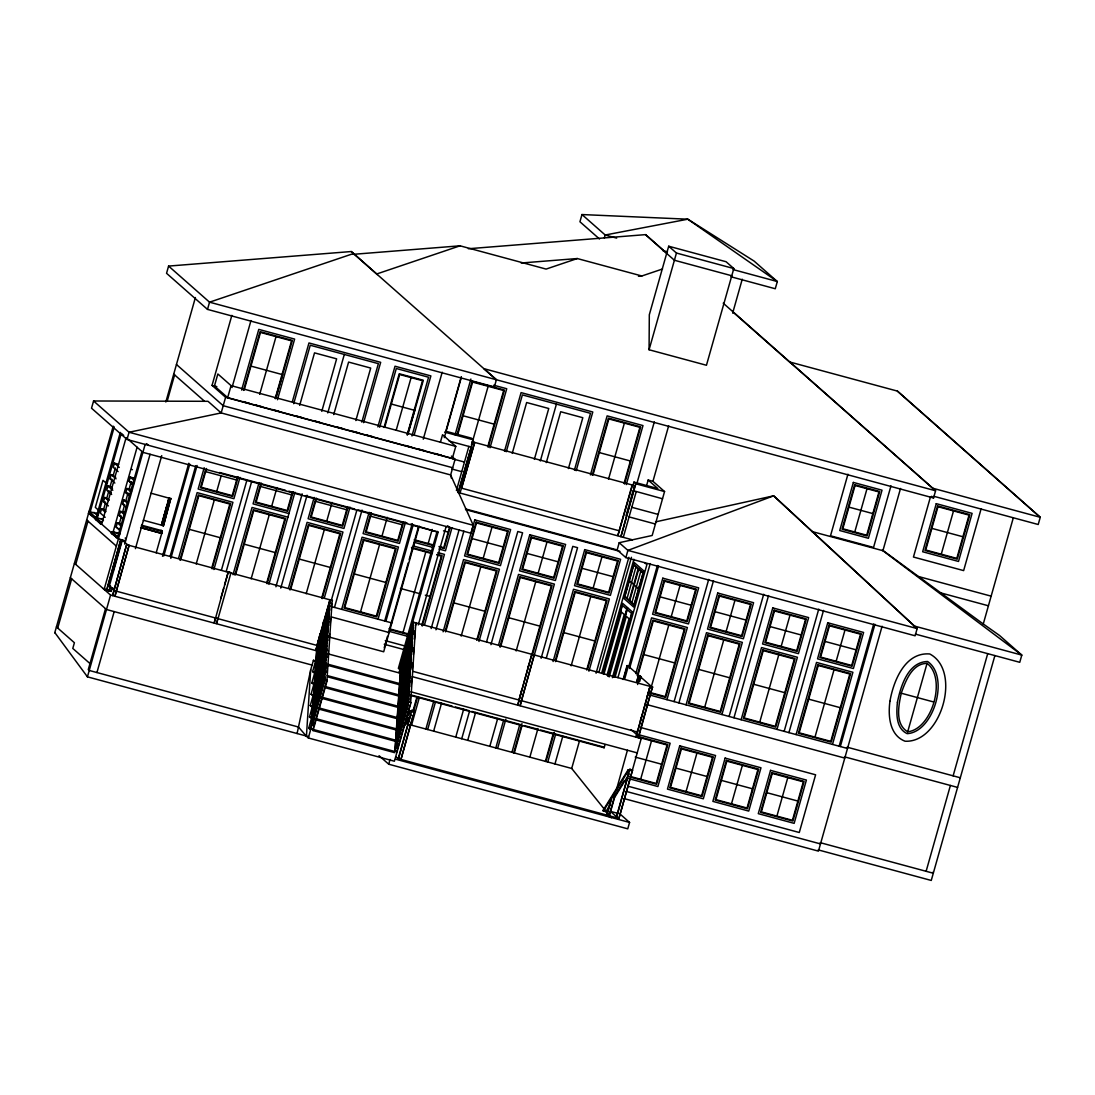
<?xml version="1.0" encoding="UTF-8"?>
<svg xmlns="http://www.w3.org/2000/svg" width="1095" height="1095" viewBox="0 0 1095 1095"><rect width="100%" height="100%" fill="white"/><g stroke="black" fill="none" stroke-linecap="round" stroke-linejoin="round"><path stroke-width="1.5" d="M649.075 349.757L649.308 314.785L668.703 246.224L726.081 261.732L733.814 268.549L706.453 365.265L649.075 349.757L676.45 253.041L668.703 246.224M329.882 600.649L329.937 599.745L317.016 645.434L116.234 591.149L129.183 545.392M413.787 622.425L399.155 672.713L413.445 622.206L408.284 701.69L410.995 702.62L394.405 761.23L308.352 737.975L306.422 736.264L310.693 669.907L313.416 660.285L316.66 661.161M311.363 725.917L316.866 646.652M311.664 724.835L317.18 645.571L319.562 646.214M312.472 724.137L312.527 723.425M312.841 718.936L313.69 719.894L312.841 718.936L324.49 677.791M313.156 714.46L313.991 715.405L313.156 714.46L324.791 673.302M313.457 709.971L314.306 710.929L313.457 709.971L325.571 667.183L325.53 667.882M313.772 705.495L314.689 706.467L313.772 705.495L325.886 662.694M314.032 701.717L314.087 701.005L314.936 701.963L314.032 701.717L325.954 659.614M315.292 696.776L315.237 697.474L314.402 696.529M314.662 692.752L314.703 692.054L315.552 692.998L314.662 692.752L327.049 649.006M314.963 688.276L315.018 687.564L315.866 688.509L314.963 688.276L327.077 645.475M315.593 679.311L315.647 678.599L316.482 679.543L315.593 679.311L327.98 635.565M315.907 674.821L315.949 674.123L316.797 675.067L315.907 674.821L328.062 631.322M316.209 670.345L316.263 669.634L317.112 670.592L316.209 670.345L328.13 628.243M316.523 665.856L316.578 665.158L317.427 666.102L316.523 665.856L328.965 621.412M316.893 660.668L317.728 661.626L316.893 660.668L328.993 617.867L328.952 618.579M317.194 656.192L318.043 657.137L317.194 656.192L328.842 615.034M317.509 651.703L318.358 652.661L317.509 651.703L329.157 610.558M318.713 647.583L317.81 647.337M313.991 723.193L313.745 726.574L326.981 679.79L332.168 600.238M323.778 682.034L329.28 602.77L330.485 603.099M329.787 599.595L324.599 679.146L310.309 729.653L308.694 728.23L311.418 718.607L309.474 716.896L312.198 707.288L310.268 705.577L312.992 695.955L311.048 694.257L313.772 684.635L311.842 682.924L314.566 673.315L312.623 671.605L315.346 661.982L313.416 660.285M324.585 681.336L324.64 680.625M326.461 654.44L326.502 653.729M326.775 649.951L326.816 649.253M327.706 636.51L327.747 635.798M329.882 605.138L317.769 647.925M326.871 672.563L327.337 665.815M327.925 657.383L328.39 650.635M329.102 640.52L329.568 633.772M330.156 625.341L330.622 618.593M331.21 610.161L331.675 603.413M395.049 748.46L400.551 669.196L401.742 669.524M395.35 747.379L400.852 668.114L402.207 668.47M397.375 742.437L396.527 741.479M396.787 737.702L396.828 737.003L397.677 737.948L396.787 737.702L409.174 693.956M397.102 733.226L397.143 732.514L397.991 733.472L397.102 733.226L409.201 690.425M397.403 728.75L397.458 728.038L398.375 729.01L397.403 728.75L409.106 686.88M398.662 723.795L398.621 724.507L397.772 723.549M398.032 719.785L398.074 719.073L398.922 720.017L398.032 719.785L410.187 676.272M398.347 715.295L398.388 714.583L399.237 715.541L398.347 715.295L410.269 673.192M398.648 710.819L398.703 710.107L399.552 711.052L398.648 710.819L411.09 666.362M398.963 706.33L399.018 705.618L399.867 706.576L398.963 706.33L411.35 662.584M399.634 696.653L400.483 697.611L399.634 696.653L411.282 655.508M400.838 692.423L399.894 692.889L412.336 648.432M400.264 687.687L401.112 688.645L400.264 687.687L412.363 644.9M400.565 683.212L401.413 684.156L400.565 683.212L412.213 642.053M401.783 678.968L400.838 679.434L412.336 638.275M401.194 674.246L402.043 675.191L401.194 674.246L413.308 631.445L413.253 632.157M401.454 670.468L402.358 670.715L401.454 670.468L413.568 627.668M402.07 685.621L402.426 680.556M407.463 704.578L412.966 625.313M408.586 699.39L408.627 698.678M408.9 694.914L408.941 694.203M409.831 681.46L409.872 680.748M411.077 663.529L411.118 662.831M412.007 650.088L412.062 649.376M410.091 701.854L410.557 695.106M411.145 686.674L411.734 678.243M412.309 669.812L412.788 663.064M413.362 654.632L413.842 647.884M414.416 639.453L415.005 631.021M410.666 702.333L415.84 622.863M297.087 733.527L310.693 669.907M901.253 693.217C898.612 705.44 894.807 724.178 907.7 731.788C932.119 729.202 946.833 678.216 927.054 663.378C912.039 663.406 905.455 681.295 901.253 693.217L933.515 701.936M451.414 478.269L450.647 474.956L221.176 412.924L207.995 401.304L93.568 400.989L91.528 408.202L127.006 439.465L471.014 533.251L473.259 525.299L450.647 474.956L455.068 459.325L451.386 456.067M120.327 432.443L95.593 519.55L96.798 519.865L88.503 513.295L89.01 511.488L97.729 513.925M54.75 632.842L113.223 426.188L114.208 427.064L90.16 511.981M57.72 628.051L71.654 578.831M75.733 564.39L87.983 521.111M94.635 518.688L95.142 516.881L89.01 511.488M97.332 517.949L121.285 433.305L123.708 435.427M168.589 266.085L166.549 273.298L207.502 309.392L494.351 386.932L496.391 379.719L351.276 251.535L168.589 266.085L209.542 302.179L933.542 497.979L935.582 490.765L723.22 303.178M105.709 509.983L101.52 508.846L100.329 513.062L105.175 517.319M108.405 505.904L103.56 501.633L104.75 497.431L109.267 500.128M112.169 487.138L107.981 486.002L106.79 490.218L111.635 494.475M114.865 483.059L110.034 478.789L111.225 474.587L115.728 477.283M118.63 464.294L114.455 463.158L113.264 467.373L118.096 471.63M106.845 497.992L108.884 490.779L111.307 492.914M113.305 475.148L115.345 467.935M126.13 437.562L101.63 524.135L100.439 523.807L100.945 522L96.114 517.743L103.341 519.454M127.006 439.465L129.059 432.251L221.176 412.924L225.597 397.293L212.06 385.358L231.853 315.36M141.939 451.482L117.439 538.056L111.403 533.47L111.909 531.664L119.93 533.676M113.113 531.992L137.094 447.225M119.766 530.185L116.138 526.982L117.329 522.78L121.504 523.903M122.996 518.756L119.369 515.567L120.559 511.351L124.734 512.487M126.226 507.341L122.599 504.138L123.79 499.936L128.307 502.632M129.456 495.912L125.829 492.723L127.02 488.507L131.208 489.643M132.687 484.496L129.059 481.294L130.25 477.091L134.439 478.214M125.884 500.497L127.923 493.284L125.829 492.723M129.059 481.294L131.154 481.855L129.114 489.068L131.537 491.203M116.248 537.727L116.754 535.934L111.909 531.664L115.495 532.635M145.156 444.365L104.121 589.411L111.293 591.341L112.21 588.083M106.845 590.342L120.82 539.561L106.53 590.054L109.226 590.985L110.609 586.099M148.509 445.323L146.579 443.626M113.223 570.878L121.997 539.876M109.39 585.852L122.311 540.163L127.814 544.913M110.294 585.811L109.226 590.985M105.517 608.669L88.271 669.606L89.242 670.468L298.483 727.025L306.422 736.264M124.652 544.105L150.07 454.274M308.571 736.634L87.436 676.847L110.568 595.091L74.446 563.254M165.838 402.002L195.403 297.525M167.193 401.14L174.611 374.901M126.623 544.68L112.648 595.461L126.623 544.68L332.497 600.525M116.097 590.93L115.03 596.104L129.005 545.324M96.935 672.549L114.181 611.599M135.41 548.65L161.731 455.643M207.502 309.392L209.542 302.179L353.534 253.534M161.786 523.424L166.741 505.917M167.644 502.742L168.986 497.965L161.663 525.299L163.456 525.792L170.779 498.444L163.456 525.792M161.499 525.162L169.15 498.102M156.188 552.865L162.252 531.431M140.735 527.68L161.882 533.484L161.868 530.664L141.57 525.176M162.484 556.26L188.805 463.253M163.771 555.973L189.75 464.157M170.095 556.37L195.718 465.827M170.82 558.368L197.1 465.484M178.581 558.217L197.141 492.627L232.92 502.304L213.895 569.523M204.19 467.716L198.154 489.027L233.933 498.69L239.969 477.379M179.95 560.188L198.414 494.926L230.621 503.618L212.143 568.894M205.518 469.851L200.467 487.699L232.66 496.405L238.162 476.927M180.702 559.805L198.852 495.679L229.84 504.056L211.705 568.182M206.531 468.509L201.234 487.261L232.222 495.652L237.533 476.886M227.664 397.649L231.072 385.632L217.85 373.97L214.442 386.001L227.664 397.649L452.358 458.394L455.766 446.363L442.544 434.715L440.409 442.229M232.03 387.507L250.974 320.548M241.612 390.053L258.776 329.39L294.623 339.08L277.459 399.743M243.432 390.409L260.049 331.675L292.324 340.394L276.159 397.512M244.144 390.149L260.487 332.428L291.557 340.832L275.228 398.553M196.197 563.993L214.346 499.867M216.728 491.45L221.149 475.832M259.693 394.351L276.022 336.63M221.395 570.29L246.758 480.664M226.186 571.59L251.535 481.964M215.304 617.717L214.237 622.918L228.28 571.85L224.571 584.949M220.862 598.062L223.654 588.234M217.7 618.36L216.632 623.561L230.99 572.781L228.28 571.85M233.016 574.697L252.042 507.478L287.903 517.168M259.091 482.553L253.068 503.864L288.916 513.555M234.85 575.026L253.328 509.764L285.59 518.482L267.125 583.758M260.87 483.073L255.368 502.55L287.629 511.269L293.145 491.792M235.603 574.656L253.753 510.53L284.823 518.92L266.674 583.046M261.445 483.347L256.134 502.112L287.205 510.503L292.516 491.751M292.365 401.646L308.968 342.954L380.677 362.336L363.608 422.656M293.706 403.713L310.255 345.24L378.377 363.663L361.829 422.136M299.674 405.369L314.525 352.864L336.63 358.845L321.779 411.35M251.138 578.844L269.288 514.718M271.669 506.314L276.98 487.549M268.877 584.388L294.952 492.244M275.913 586.783L302.193 493.9M327.775 412.924L344.309 354.451M280.772 588.097L307.052 495.214M333.729 414.581L348.593 362.075L370.699 368.057L355.848 420.562M288.532 587.933L307.093 522.356L342.954 532.047L324.394 597.637M314.142 497.431L308.119 518.743L343.967 528.447L350.003 507.122M289.901 589.918L308.379 524.642L340.641 533.375L322.176 598.636M315.469 499.58L310.419 517.429L342.694 526.147L347.745 508.299M290.654 589.534L308.804 525.408L339.874 533.812L321.738 597.938M316.496 498.239L311.185 516.991L342.256 525.395L347.567 506.629M306.189 593.736L324.339 529.61M326.721 521.193L332.031 502.441M377.857 426.886L395.021 366.223L430.882 375.913L414.17 434.934M320.096 633.8L315.812 650.375L330.101 599.882M322.861 624.027L323.791 620.769M379.678 427.242L396.308 368.509L428.569 377.228L411.953 435.974M331.429 600.033L356.792 510.421M317.454 652.415L329.102 611.256M317.153 656.89L329.253 614.103M316.838 661.38L329.225 617.635M384.03 427.502L399.237 373.751L423.3 380.252L408.038 434.167M384.81 427.009L399.675 374.517L422.519 380.69L407.203 434.825M334.481 607.424L362.034 510.078M326.981 641.93L315.278 683.786L315.333 683.088L316.181 684.033L311.842 682.924M314.347 697.241L325.995 656.083M313.717 706.207L325.831 663.406M341.654 609.354L362.075 537.221L398.443 547.048L378.035 619.195M369.125 512.296L363.088 533.607L399.47 543.448L405.506 522.137M313.416 710.682L325.872 666.964M313.102 715.172L324.75 674.014M370.904 512.816L365.401 532.293L398.183 541.163L403.699 521.685M312.787 719.648L324.9 676.847M371.465 513.09L366.168 531.855L397.759 540.396L403.07 521.644M308.352 737.975L324.599 679.146L327.309 680.077L313.019 730.57L394.296 752.552L408.599 701.977L394.296 752.552M312.937 722.481L324.859 680.378M396.239 430.102L411.104 377.597M313.403 727.805L313.019 730.57M360.529 611.872L379.582 544.543M381.963 536.126L387.274 517.374M423.259 439.204L442.202 372.232M384.687 620.988L412.226 523.643M385.878 621.317L413.239 524.628M384.222 647.747L387.466 636.332M388.383 633.061L408.243 562.898M409.16 559.641L418.399 526.996M445.528 432.265L461.241 376.735M329.212 637.057L383.688 651.785L419.234 526.189M444.296 437.617L461.337 377.405M455.109 434.783L470.891 379.034M456.93 435.18L472.164 381.334L504.439 390.053L488.274 447.171M457.628 434.989L472.602 382.087L503.673 390.491L487.795 446.596M403.028 632.499L425.818 551.948M428.2 543.531L432.183 529.46M437.138 531.294L398.361 668.361L399.319 669.209L438.109 532.143L410.776 524.163M400.674 673.315L401.386 670.783M401.14 674.958L413.568 630.72M415.361 625.957L416.182 623.069M400.838 679.434L412.473 638.289M400.524 683.923L412.445 641.821M400.209 688.399L412.322 645.598M418.29 624.916L446.13 526.517M456.41 490.546L468.893 446.432M399.894 692.889L412.281 649.143M399.593 697.364L411.227 656.22M471.411 445.186L472.328 441.983L474.71 442.626L460.105 492.846M472.712 440.792L488.137 386.289M411.391 659.053L397.896 706.193L324.832 686.442M458.353 492.764L473.327 439.861L471.397 438.151L445.898 431.266M421.753 625.423L441.353 556.15L436.7 554.891M422.232 626.025L442.12 555.699L437.288 554.399M450.141 527.393L444.159 548.486L439.328 547.185M474.559 442.489L461.625 488.178L619.387 530.829M398.019 714.31L397.102 717.512L320.794 696.885M424.449 624.971L444.433 554.385L437.904 552.619M451.948 527.831L445.446 550.785L438.931 549.019M397.718 724.26L410.105 680.515M398.375 729.01L409.092 691.15M619.743 813.763L629.57 822.441L627.763 828.833L388.725 764.214L390.08 759.424M396.896 735.361L395.528 740.165L315.976 718.662M396.472 742.191L408.12 701.033M397.677 737.948L407.929 701.731M396.157 746.667L408.079 704.578M431.17 628.53L459.106 529.816M396.363 752.908L397.745 748.022L396.541 747.707M398.21 746.379L409.858 705.221M405.821 719.21L409.393 713.406L410.693 714.556L398.101 759.04L400.811 759.971L414.594 711.271L411.884 710.34L411.364 712.147L410.077 711.011L406.491 716.814M398.416 759.314L411.884 710.34M412.76 711.764L416.812 697.419M435.947 629.817L463.883 531.102M413.417 711.736L417.537 697.159M413.075 715.199L400.811 759.971M413.759 712.79L414.266 710.984M411.542 725.164L419.358 697.515M490.04 447.759L506.739 388.739L493.708 385.207M443.105 631.788L463.555 559.559L499.402 569.249L478.967 641.478M445.391 630.528L464.827 561.845L497.103 570.563L477.666 639.247M445.651 631.883L465.265 562.611L496.336 571.001L476.736 640.288M425.887 729.037L433.702 701.402M504.48 451.304L521.083 392.612L592.792 411.994L576.189 470.686M427.68 729.53L435.468 702.004M506.273 451.742L522.37 394.898L590.492 413.321L574.41 470.166M433.647 731.145L441.545 703.223M512.241 453.385L526.64 402.522L548.746 408.503L534.36 459.366M461.187 636.086L480.801 566.813M483.182 558.395L492.025 527.133M731.008 276.789L775.274 288.751L777.313 281.538L754.085 261.075L687.811 219.192L581.979 214.552L579.939 221.765L599.499 238.997M455.766 737.113L463.664 709.204M486.604 641.752L517.798 531.513L522.589 532.8L490.93 644.681M461.734 738.728L469.522 711.216M540.341 460.954L556.424 404.11M604.385 237.902L605.207 235.014L687.811 219.192L777.313 281.538L733.048 269.575M467.716 740.357L475.613 712.434M546.309 462.596L560.708 411.734L582.814 417.715L568.414 468.578M498.553 645.01L518.524 574.423L554.385 584.114L534.401 654.7M499.909 647.022L519.81 576.709L552.085 585.428L532.184 655.741M500.634 646.748L520.234 577.476L551.305 585.866L519.003 700.034L412.87 671.344M516.169 650.95L535.77 581.664M538.151 573.26L547.007 541.998M489.821 746.325L497.719 718.416M495.802 747.94L503.59 720.428M497.595 748.432L505.876 719.155M521.631 690.042L517.798 704.988L531.759 654.194M527.612 668.853L528.543 665.596M521.247 700.458L520.193 705.632L534.155 654.851M534.319 654.988L521.384 700.677L637.317 732.021L650.252 686.332M511.94 752.306L519.755 724.657M590.438 474.901L607.136 415.867L642.984 425.572L626.285 484.592M513.733 752.785L521.973 723.644M592.258 475.271L608.423 418.167L640.684 426.886L624.533 483.99M514.321 752.949L521.986 725.862M541.122 658.259L572.781 546.378L577.558 547.664L546.364 657.903M592.97 475.038L608.847 418.92L639.918 427.324L624.04 483.429M553.071 661.517L573.506 589.274L609.367 598.979L588.918 671.208M555.357 660.244L574.793 591.574L607.054 600.293L587.618 668.977M555.617 661.613L575.217 592.327L606.288 600.731L586.687 670.017M529.857 757.151L537.987 728.462M608.505 479.24L624.383 423.122M571.152 665.815L590.752 596.529M593.134 588.111L601.976 556.849M545.406 761.353L553.522 732.664M545.994 761.518L554.248 732.377M547.787 761.997L555.617 734.348M632.472 485.277L617.867 535.496L632.157 484.989L634.867 485.92L620.906 536.701L635.866 483.798L633.937 482.101L633.115 484.975M554.96 763.94L562.816 736.182M626.039 515.69L628.763 506.082M629.201 504.521L633.184 490.45M633.635 488.849L634.553 485.632L472 441.696M655.494 521.904L773.645 495.83L917.145 628.585L915.105 635.798L625.861 557.601L617.156 549.936L619.195 542.709L652.182 535.482L664.555 491.559L652.948 481.321L648.158 480.034L646.529 485.797M636.756 483.963L654.317 421.89M623.288 537.344L636.222 491.655M625.861 557.601L627.914 550.388L773.645 495.83L917.145 628.585L627.914 550.388L619.195 542.709M596.077 673.22L628.872 557.287M608.149 813.927L571.699 768.457L579.542 740.699M598.951 672.152L631.445 557.3M652.948 481.321L668.662 425.777M601.62 673.37L633.909 559.285M602.811 673.439L622.644 603.345L632.321 611.872L613.871 677.08M603.071 673.576L622.384 605.357L626.737 609.19L607.889 675.793M603.879 674.287L621.481 612.078L624.232 614.5L607.082 675.067M627.106 598.253L635.949 566.991M608.108 676.08L627.49 607.602M608.368 676.217L627.216 609.614L631.569 613.46L613.652 676.806M609.176 676.915L626.326 616.348L629.064 618.757L612.392 677.695M631.952 602.524L640.794 571.261M615.075 677.08L646.899 564.623L644.585 562.584M617.95 677.641L650.225 563.583M623.123 679.489L627.065 665.582L629.255 666.376L627.065 665.582M410.488 695.407L604.139 747.762L605.056 744.559M623.698 678.9L627.394 665.87M624.629 679.174L628.325 666.116L651.539 686.579M628.927 666.088L657.397 565.513M629.543 668.497L658.588 565.841M732.651 313.129L742.246 279.225M635.812 673.589L651.593 617.854L687.373 627.517L666.951 699.664M637.167 675.615L652.866 620.14L685.073 628.845L665.678 697.378L649.581 693.025M637.879 675.41L653.304 620.906L684.293 629.283L665.24 696.612L649.746 692.423M636.51 682.199L638.358 675.656L641.068 676.587L639.685 681.501M636.825 682.486L638.358 675.656M637.92 682.732L639.808 676.053M637.618 684.512L639.932 676.354M638.248 683.02L640.137 676.34M606.397 815.843L611.393 798.159L603.454 810.998L602.934 810.533L628.051 769.936L630.433 770.579M607.164 814.529L612.146 796.955L627.367 772.331L628.653 773.481L616.074 817.965L618.784 818.896L632.568 770.196L629.844 769.265L629.338 771.072L628.051 769.936M615.322 793.683L609.217 815.269L611.27 817.787M616.239 790.48L627.421 750.239M609.107 816.774L614.528 797.598L628.858 774.425M646.858 697.583L650.088 686.182L636.127 736.962L637.646 730.173M640.411 720.4L641.328 717.143M651.101 687.605L668.799 625.094M671.221 616.677L680.063 585.428M638.193 737.332L652.483 686.825L638.508 737.619L635.798 736.689M616.389 818.239L629.844 769.265M618.784 818.896L641.218 738.55L631.035 729.571M640.643 779.27L651.539 740.795M674.123 701.594L708.711 579.392M678.914 702.894L713.488 580.678M686.072 704.824L706.494 632.691L742.342 642.382L721.933 714.529M704.687 707.274L723.74 639.945M726.122 631.528L734.964 600.265M686.072 791.548L696.954 753.073M729.106 716.459L763.694 594.256M733.965 717.772L768.539 595.557M741.137 719.716L761.545 647.569L797.406 657.26L776.985 729.407M731.487 803.826L742.369 765.35M759.738 722.153L778.956 654.221M781.173 646.406L790.015 615.144M847.941 474.217L830.516 535.797L873.55 547.432L890.974 485.851M784.157 731.351L818.745 609.135M788.934 732.637L823.522 610.421M796.106 734.581L816.528 662.434L852.895 672.275L832.487 744.408M854.757 531.992L867.007 488.712M776.903 816.103L787.784 777.628M836.156 661.27L844.998 630.008M814.981 737.086L834.034 669.757M915.461 634.114L1019.76 662.311L1021.799 655.097L882.912 550.703L900.528 488.452M839.14 746.201L873.714 623.999M840.33 746.53L874.919 624.314M882.091 626.258L818.444 851.13L624.136 798.611M930.408 497.075L913.449 557.04L963.641 570.604L981.065 509.024M941.262 554.207L953.512 510.913M907.7 731.788L927.054 663.378M914.243 626.025L1021.799 655.097L999.543 635.483L983.269 623.986L1013.327 517.757M926.124 871.291L950.405 785.457M953.129 775.849L987.717 653.633M994.89 655.563L931.256 880.448L818.157 849.871M275.392 398.594L282.633 374.668L250.96 366.1M407.299 434.852L414.772 410.379L391.312 404.041M404.397 724.712L408.887 717.458M403.726 727.094L410.899 715.5M615.185 795.23L624.164 780.735M603.454 810.998L605.85 811.641L610.257 804.51M662.53 269L641.848 275.981L577.298 258.543L546.104 269.083L460.051 245.814L376.666 273.996L377.31 274.558L351.276 251.535M353.083 254.341L460.051 245.814M468.345 248.743L645.544 234.631L667.047 253.588M521.165 263.005L577.298 258.543M638.44 276.255L641.848 275.981M96.743 513.131L97.852 514.239M161.868 530.664L160.938 530.404M95.142 516.881L96.374 517.1M100.945 522L102.177 522.219M116.754 535.934L117.986 536.139M676.45 253.041L733.814 268.549M616.677 238.121L605.207 235.014L581.979 214.552M662.571 250.522L667.485 251.85M731.775 275.762L674.41 260.254L666.663 253.438M933.898 496.309L1038.211 524.505L1040.25 517.292L897.394 391.093L789.823 362.021L935.582 490.765L483.812 368.645L496.391 379.719M932.68 488.206L1040.25 517.292L897.394 391.093M931.845 528.365L963.518 536.92M848.926 507.122L872.824 513.582M463.075 415.758L494.146 424.162M598.719 452.427L630.391 460.995M633.937 482.101L657.835 488.562L648.158 480.034M444.638 432.101L473.327 439.861M635.866 483.798L664.555 491.559M811.901 531.513L882.912 550.703M449.183 441.093L471.288 447.075L458.038 492.476L632.376 539.808M662.516 498.772L633.512 490.738M231.072 385.632L455.766 446.363M212.06 385.358L216.837 386.644M918.541 576.531L991.153 596.159M242.871 401.564L249.427 403.343M255.997 405.109L262.554 406.888M272.409 409.544L278.965 411.323M295.376 415.758L301.946 417.537M313.43 420.644L320 422.41M336.411 426.845L342.981 428.624M352.823 431.293L359.393 433.059M365.949 434.838L372.519 436.618M405.342 445.487L411.898 447.253M418.468 449.032L425.038 450.811M434.879 453.467L441.449 455.246M225.597 397.293L455.068 459.325M452.974 458.956L464.472 462.063M631.801 507.286L658.095 514.404M940.92 592.942L988.429 605.781M452.687 467.743L223.216 405.711L176.459 364.498M451.893 469.016L461.748 471.671M629.077 516.908L655.371 524.012M465.498 508.929L617.156 549.936M465.58 509.627L619.948 551.36M473.259 525.299L129.059 432.251L93.568 400.989M443.502 530.842L448.156 532.102M472.068 538.562L503.139 546.966M527.037 553.427L558.121 561.817M582.02 568.291L613.091 576.682M219.616 472.492L285.535 490.314M288.834 491.203L302.015 494.762M305.313 495.652L354.753 509.024M358.038 509.914L407.477 523.273M438.109 532.143L142.898 452.344L127.349 438.63M205.655 471.63L236.657 480.021M260.555 486.481L291.626 494.872M315.606 501.359L346.677 509.764M370.589 516.224L402.18 524.765M660.107 596.857L691.178 605.248M715.008 611.694L746.078 620.098M770.059 626.573L801.129 634.977M825.041 641.437L856.112 649.841M414.211 539.753L434.414 545.214M439.081 546.473L443.735 547.733L449.484 527.407L447.568 525.737M415.128 540.643L434.482 545.871M414.485 542.408L432.416 547.254M131.537 469.426L132.427 469.673M413.458 546.022L431.389 550.867M411.474 547.418L432.443 553.084M411.829 548.171L432.032 553.618M110.034 478.789L112.114 479.35L110.075 486.563L112.498 488.699M150.987 493.202L171.107 498.731M122.599 504.138L124.693 504.699L122.654 511.912L125.063 514.048M103.56 501.633L105.654 502.194L103.614 509.408L106.037 511.543M189.325 529.35L220.328 537.727M244.226 544.188L275.297 552.592M299.277 559.066L330.348 567.47M354.26 573.931L385.851 582.472M400.441 588.439L420.631 593.901M425.298 595.16L429.952 596.419M453.864 602.88L484.934 611.284M508.833 617.744L539.917 626.148M563.815 632.609L594.886 641.013M643.778 654.564L674.766 662.94M698.678 669.401L729.749 677.805M753.73 684.293L784.8 692.683M808.712 699.157L840.303 707.698M143.335 520.248L163.292 525.641M119.369 515.567L121.463 516.128L119.423 523.342L121.832 525.477M141.269 525.983L162.388 531.691M88.503 513.295L89.694 513.61M140.612 527.571L161.882 533.484M116.138 526.982L120.067 530.267M116.7 532.964L119.889 533.826M111.403 533.47L112.593 533.799M125.569 540.848L118.411 538.904L98.002 520.933M228.609 572.137L230.99 572.781M413.445 622.206L652.798 687.112M331.306 606.562L391.859 622.932M847.202 747.201L960.301 777.779M650.69 695.27L847.503 748.474L846.531 747.611M389.04 628.722L409.243 634.183M389.943 629.611L409.311 634.854M389.3 631.377L407.23 636.222M331.347 616.923L389.136 632.554M844.478 756.823L957.577 787.401M646.324 704.441L844.779 758.082M385.262 640.643L404.958 645.968M384.236 644.257L403.932 649.568M640.712 727.518L815.611 774.795L799.282 832.501L627.681 786.114M110.376 587.55L113.634 588.439M103.149 588.549L108.884 590.109M639.179 734.868L670.14 743.231L657.903 786.525L628.557 778.586M637.18 736.264L667.841 744.559L656.617 784.225L630.802 777.258M637.55 737.017L667.074 744.997L656.192 783.472L629.776 776.328M110.568 595.091L316.564 650.786M328.103 653.893L401.865 673.644M412.144 676.614L641.218 738.55M328.021 664.227L399.47 683.54M326.721 665.062L399.784 684.813M312.048 665.089L106.489 609.518L70.354 577.681M410.953 691.821L636.975 752.826M411.145 694.996L452.139 706.083M455.424 706.973L468.537 710.518M471.822 711.408L521.028 724.698M524.3 725.588L537.426 729.133M540.697 730.023L603.016 746.872M635.223 757.097L661.626 764.228M675.971 768.115L707.041 776.506M721.386 780.393L752.47 788.783M766.801 792.67L797.885 801.061M312.623 671.605L315.88 672.481M327.241 675.56L398.676 694.873M327.556 676.819L398.991 696.133M324.914 679.434L327.309 680.077M408.599 701.977L410.995 702.62M412.199 710.628L414.594 711.271M630.172 769.552L632.568 770.196M325.147 687.701L398.21 707.452M410.077 711.011L412.473 711.654M311.048 694.257L314.306 695.133M321.109 698.158L397.417 718.785M404.493 723.261L409.147 724.52M409.749 724.685L571.699 768.457M820.182 842.657L933.296 873.235L932.324 872.386M310.268 705.577L313.512 706.453M318.385 707.767L396.322 728.846M626.176 791.398L820.497 843.916M318.7 709.04L396.636 730.105M612.146 796.955L614.528 797.598M309.474 716.896L312.732 717.786M316.291 719.921L395.842 741.424M396.212 745.969L397.102 746.201M308.694 728.23L394.747 751.485M618.305 813.489L610.339 811.327L618.073 818.157M602.934 810.533L605.85 811.641M618.264 818.198L398.169 758.698L395.897 756.713M616.074 817.965L618.456 818.608M395.487 759.163L629.57 822.441M125.145 538.083L126.308 538.507M882.324 549.991L983.269 623.986M931.612 496.281L933.542 497.979M633.854 565.143L638.057 568.839M638.7 569.414L642.888 573.109M629.433 580.774L633.635 584.47M634.279 585.045L638.467 588.74M625.012 596.405L629.201 600.101M629.844 600.676L634.046 604.372M603.181 746.913L604.139 747.762M173.735 374.12L203.985 400.77M114.455 463.158L119.287 467.428M130.25 477.091L133.877 480.281M131.154 481.855L133.576 483.99M129.361 481.376L132.988 484.579M111.225 474.587L116.056 478.843M127.02 488.507L130.647 491.71M127.923 493.284L130.346 495.419M106.667 483.566L102.985 480.322L95.333 507.368L99.002 510.612M107.981 486.002L112.826 490.273M123.79 499.936L127.417 503.125M104.75 497.431L108.378 500.62M120.559 511.351L124.187 514.554M101.52 508.846L105.147 512.049M117.329 522.78L120.956 525.97M379.048 755.687L388.725 764.214M93.924 512.323L97.606 515.567M101.014 518.578L103.436 520.714M116.823 532.512L119.245 534.634M88.736 512.761L94.608 517.935M95.593 519.55L100.439 523.807M86.683 519.974L116.357 546.118M109.062 585.565L114.865 590.684M110.321 590.492L111.293 591.341M56.434 626.901L74.405 642.751L72.79 648.432L89.982 663.57M645.544 234.631L667.101 253.698M733.171 312.157L790.672 363.006M54.818 632.595L87.436 676.847M399.319 701.142L400.168 702.087L399.319 701.142M889.934 701.265C887.99 715.624 889.373 735.156 905.031 741.205C941.098 743.259 962.067 670.811 929.723 653.961C904.963 651.977 893.438 681.035 889.934 701.265M897.421 702.237C896.367 712.941 895.642 728.312 907.18 733.65C933.871 732.131 949.899 676.6 927.588 661.503C908.015 661.928 900.679 686.264 897.421 702.237M363.348 539.506L343.967 608.04L376.748 616.909L396.144 548.376L363.348 539.506M363.786 540.273L344.733 607.602L376.324 616.143L395.377 548.814L363.786 540.273M474.778 519.879L464.567 555.945L500.429 565.636L510.626 529.569L474.778 519.879M476.065 522.164L466.867 554.631L499.142 563.35L508.326 530.897L476.065 522.164M476.489 522.931L467.647 554.193L498.718 562.597L507.56 531.335L476.489 522.931M529.761 534.743L519.55 570.81L555.398 580.501L565.609 544.434L529.761 534.743M531.034 537.029L521.85 569.496L554.125 578.215L563.309 545.748L531.034 537.029M531.458 537.796L522.616 569.058L553.687 577.448L562.543 546.186L531.458 537.796M584.73 549.608L574.533 585.674L610.38 595.365L620.591 559.299L584.73 549.608M586.017 551.894L576.832 584.36L609.094 593.079L618.292 560.613L586.017 551.894M586.441 552.66L577.599 583.909L608.669 592.313L617.512 561.051L586.441 552.66M634.21 562.46L624.013 598.527L633.69 607.054L643.887 570.988L634.21 562.46M633.95 564.472L624.766 596.939L629.119 600.772L638.303 568.319L633.95 564.472M638.782 568.743L629.598 601.21L633.95 605.042L643.135 572.575L638.782 568.743M662.817 578.174L652.606 614.24L688.468 623.931L698.678 587.864L662.817 578.174M664.104 580.459L654.919 612.926L687.181 621.645L696.365 589.178L664.104 580.459M664.528 581.226L655.686 612.488L686.757 620.879L695.599 589.616L664.528 581.226M717.718 593.011L707.507 629.077L743.368 638.782L753.579 602.702L717.718 593.011M707.781 634.977L688.385 703.51L720.647 712.229L740.042 643.696L707.781 634.977M719.004 595.297L709.82 627.763L742.081 636.482L751.266 604.029L719.004 595.297M708.205 635.743L689.152 703.072L720.223 711.476L739.276 644.147L708.205 635.743M719.429 596.063L710.587 627.325L741.657 635.73L750.499 604.467L719.429 596.063M679.708 745.818L667.457 789.112L703.318 798.803L715.555 755.509L679.708 745.818M680.994 748.104L669.757 787.784L702.032 796.503L713.256 756.837L680.994 748.104M681.418 748.87L670.523 787.346L701.608 795.75L712.489 757.275L681.418 748.87M725.123 758.096L712.872 801.376L748.734 811.08L760.984 767.787L725.123 758.096M726.409 760.382L715.172 800.062L747.447 808.781L758.671 769.114L726.409 760.382M726.834 761.148L715.952 799.624L747.023 808.028L757.904 769.552L726.834 761.148M772.769 607.889L762.572 643.97L798.419 653.66L808.63 617.594L772.769 607.889M762.832 649.855L743.437 718.388L775.698 727.121L795.093 658.588L762.832 649.855M774.055 610.189L764.871 642.642L797.133 651.374L806.331 618.908L774.055 610.189M763.256 650.622L744.203 717.95L775.274 726.355L794.327 659.026L763.256 650.622M774.48 610.942L765.638 642.204L796.708 650.608L805.55 619.346L774.48 610.942M770.538 770.374L758.287 813.653L794.149 823.358L806.399 780.064L770.538 770.374M853.347 482.43L839.728 530.528L868.417 538.275L882.022 490.19L853.347 482.43M771.824 772.659L760.601 812.339L792.862 821.058L804.086 781.392L771.824 772.659M772.249 773.426L761.367 811.901L792.438 820.306L803.319 781.83L772.249 773.426M854.62 484.715L842.041 529.2L867.13 535.989L879.723 491.504L854.62 484.715M855.058 485.482L842.808 528.762L866.706 535.222L878.956 491.942L855.058 485.482M827.752 622.754L817.541 658.834L853.402 668.525L863.599 632.445L827.752 622.754M817.801 664.72L798.419 733.253L831.201 742.123L850.596 673.589L817.801 664.72M829.038 625.04L819.84 657.506L852.115 666.239L861.3 633.772L829.038 625.04M818.239 665.486L799.186 732.815L830.776 741.356L849.829 674.027L818.239 665.486M829.462 625.806L820.62 657.068L851.691 665.473L860.533 634.21L829.462 625.806M936.266 503.659L922.661 551.757L958.508 561.448L972.114 513.363L936.266 503.659M937.553 505.958L924.96 550.443L957.222 559.162L969.814 514.677L937.553 505.958M937.977 506.711L925.727 550.005L956.797 558.395L969.048 515.115L937.977 506.711"/></g></svg>
